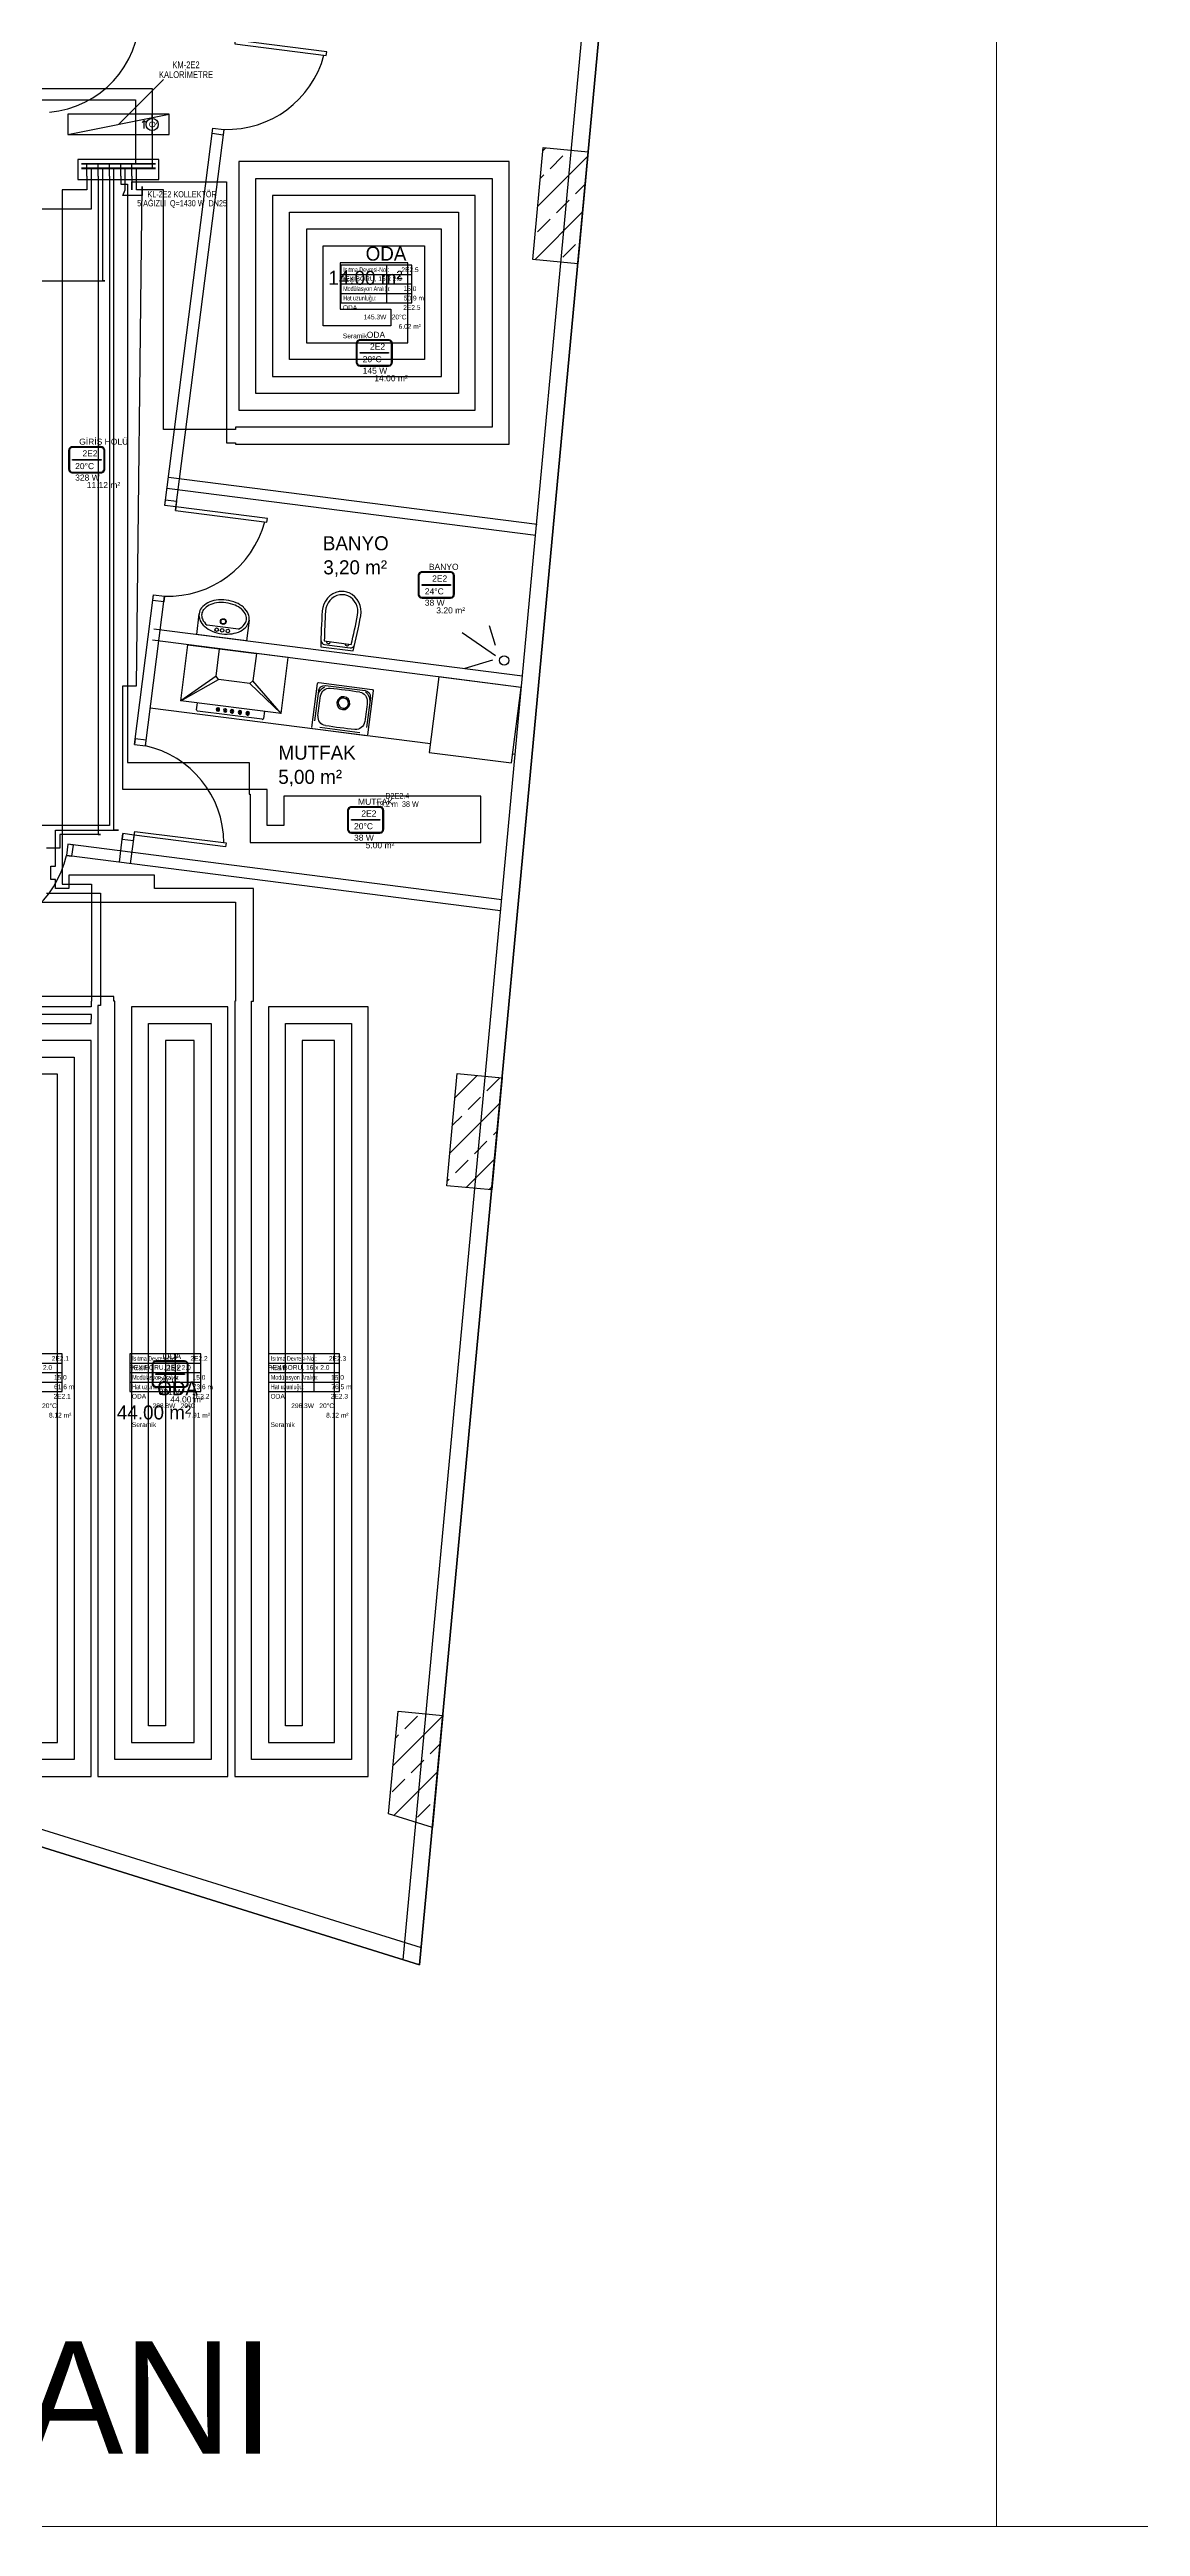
# Model space of a CAD drawing. Header units: centimetres. Extents: x 247996 to 315152, y -468471 to -440326.
# Drawn here: x 288203 to 289172, y -447827 to -445625 of the extents above; entities that cross this region are included whole.
import ezdxf
from ezdxf.enums import TextEntityAlignment as Align

# ---------------------------------------------------------------- set-up
doc = ezdxf.new("R2010")
doc.units = ezdxf.units.CM
doc.linetypes.add('ISITMA DONUS HATTI', pattern=[1.66, 1.57, -0.02, -0.07])
for name, color, linetype, lineweight in [('SCOTT-ANTED', 144, 'Continuous', 0), ('SCOTT-MTY-ISITMA-DONUS-BORU', 30, 'ISITMA DONUS HATTI', 30), ('SCOTT-MTY-ISITMA-GIDIS-BORU', 10, 'Continuous', 30)]:
    doc.layers.add(name, color=color, linetype=linetype, lineweight=lineweight)
for name, color, linetype in [('SCOTT-MKDU0', 50, 'Continuous'), ('SCOTT-MTY-ISIKAYBIMAHAL', 2, 'Continuous'), ('SCOTT-MTY-KALORIMETRE', 6, 'Continuous'), ('SCOTT-MTY-KOLLETÖR', 7, 'Continuous'), ('SCOTT-MTY-PEX-BORU', 1, 'Continuous'), ('SCOTT-MTY-RADYATÖR', 2, 'Continuous'), ('SCOTT-MTY-SAYAC', 3, 'Continuous')]:
    doc.layers.add(name, color=color, linetype=linetype)
doc.styles.add('MtXpl_Comic_Sans_MS', font='comic.ttf')
doc.styles.add('MTYCAPLT', font='arial.ttf')
doc.styles.add('ROTAS', font='arial.ttf')

# ---------------------------------------------------------------- blocks, each defined once
blk = doc.blocks.new('T-DOLAP')
blk.add_line((-45, -9), (45, 9))
blk.add_lwpolyline([(-45, -9), (45, -9), (45, 9), (-45, 9)], close=True)
blk = doc.blocks.new('T-KALORIMETRE')
for p, q in [((-10, 0), (-6, 0)), ((6, 0), (10, 0))]:
    blk.add_line(p, q)
blk.add_lwpolyline([(-4, 8), (4, 8), (2, 10), (4, 8), (2, 6)])
blk.add_circle((0, 0), 6)
at = {"style": 'ROTAS'}
blk.add_text('Q', height=6, dxfattribs=at).set_placement((0, 0), align=Align.MIDDLE_CENTER)
blk = doc.blocks.new('MTY-ETIKET')
at = {"layer": 'SCOTT-MTY-RADYATÖR'}
for p, q in [((-7, 6), (8, 6)), ((2.69, 0), (2.69, 8)), ((-7, 4), (8, 4)), ((-7, 2), (8, 2))]:
    blk.add_line(p, q, dxfattribs=at)
blk.add_lwpolyline([(8, 0), (8, 8), (-7, 8), (-7, 0)], close=True, dxfattribs=at)
at = {"layer": 'SCOTT-MTY-RADYATÖR', "style": 'MTYCAPLT', "width": 0.65}
for s, p in [('Kcal/h:', (-6.5, 5)), ('Isıtma Devresi-No.:', (-6.5, 7)), ('Modülasyon Aralığı:', (-6.5, 3)), ('Hat uzunluğu:', (-6.5, 1))]:
    blk.add_text(s, height=1, rotation=360, dxfattribs=at).set_placement(p, align=Align.MIDDLE_LEFT)
at = {"layer": 'SCOTT-MTY-RADYATÖR', "color": 2, "style": 'MTYCAPLT', "width": 0.65}
for tag, p in [('BORU_001', (-7.07, 4.59)), ('YER_001', (2.9, 4.5))]:
    blk.add_attdef(tag, p, '', height=1, dxfattribs=at)
at = {"layer": 'SCOTT-MTY-RADYATÖR', "style": 'MTYCAPLT', "width": 0.65}
for tag, p in [('NO1_001', (5.8, 6.5)), ('AR_001', (6.25, 2.5)), ('UZ_001', (6.31, 0.51))]:
    blk.add_attdef(tag, p, '', height=1, rotation=360, dxfattribs=at)
blk = doc.blocks.new('MTY-RADYATOR MAHAL')
at = {"layer": 'SCOTT-MTY-ISIKAYBIMAHAL', "color": 2}
for points in [[(-35.7, 18.4), (-35.7, -18.4, 0.414214), (-28.2, -25.9), (28.2, -25.9, 0.414214), (35.7, -18.4), (35.7, 18.4, 0.414214), (28.2, 25.9), (-28.2, 25.9, 0.414214)], [(-34.2, 18.4), (-34.2, -18.4, 0.414214), (-28.2, -24.4), (28.2, -24.4, 0.414214), (34.2, -18.4), (34.2, 18.4, 0.414214), (28.2, 24.4), (-28.2, 24.4, 0.414214)]]:
    blk.add_lwpolyline(points, format="xyb", close=True, dxfattribs=at)
at = {"layer": 'SCOTT-MTY-ISIKAYBIMAHAL', "color": 4}
for points in [[(-35.2, 18.4), (-35.2, -18.4, 0.414214), (-28.2, -25.4), (28.2, -25.4, 0.414214), (35.2, -18.4), (35.2, 18.4, 0.414214), (28.2, 25.4), (-28.2, 25.4, 0.414214)], [(-34.7, 18.4), (-34.7, -18.4, 0.414214), (-28.2, -24.9), (28.2, -24.9, 0.414214), (34.7, -18.4), (34.7, 18.4, 0.414214), (28.2, 24.9), (-28.2, 24.9, 0.414214)]]:
    blk.add_lwpolyline(points, format="xyb", close=True, dxfattribs=at)
at = {"layer": 'SCOTT-MTY-ISIKAYBIMAHAL', "color": 2}
blk.add_lwpolyline([(-28.2, 0.8), (28.2, 0.8), (28.2, -0.8), (-28.2, -0.8)], close=True, dxfattribs=at)
at = {"layer": 'SCOTT-MTY-ISIKAYBIMAHAL', "color": 1, "style": 'MTYCAPLT', "width": 0.65}
for tag, p in [('MAHAL_001', (-14.9, 29.8)), ('NO_001', (-8.3, 6.7))]:
    blk.add_attdef(tag, p, '', height=12, rotation=360, dxfattribs=at)
at = {"layer": 'SCOTT-MTY-ISIKAYBIMAHAL', "color": 4, "style": 'MTYCAPLT', "width": 0.65}
for tag, p in [('DERECE_001', (-22.8, -18.5)), ('ISIKAYBI_001', (-22.7, -41.1))]:
    blk.add_attdef(tag, p, '', height=12, rotation=360, dxfattribs=at)
blk.add_attdef('ALAN', text='', height=12, rotation=360, dxfattribs=at).set_placement((0, -50), align=Align.MIDDLE_LEFT)

msp = doc.modelspace()

# ---------------------------------------------------------------- linework, layer by layer
at = {"layer": 'SCOTT-ANTED'}
for p, q in [((289044.2, -440326.5), (289044.2, -447826.5)), ((315151.7, -447826.5), (278382, -447826.5))]:
    msp.add_line(p, q, dxfattribs=at)
at = {"layer": 'SCOTT-MKDU0', "color": 8, "ltscale": 0.03}
for p, q in [((288531.6, -447327.5), (288918.9, -443160.1)), ((288918.9, -443160.1), (288531.6, -447327.5)), ((288517, -447322.9), (288680.2, -445566.7)), ((288305.2, -446030.6), (288347.9, -445695.2)), ((288314.7, -446035.2), (288357.8, -445696.4)), ((288632.3, -445812.1), (288641.5, -445712.5)), ((288636.7, -445764.5), (288681.1, -445720.2)), ((288641.4, -445715), (288643.6, -445712.7)), ((288641.5, -445712.5), (288681.3, -445716.2)), ((288647.6, -445731.3), (288658.8, -445720)), ((288681.3, -445716.2), (288672.1, -445815.8)), ((288639.1, -445739.7), (288642, -445736.9)), ((288670, -445753.7), (288678.8, -445745)), ((288633.9, -445812.3), (288676.4, -445769.7)), ((288653.2, -445770.6), (288664.4, -445759.3)), ((288636.3, -445787.4), (288647.6, -445776.2)), ((288672.1, -445815.8), (288632.3, -445812.1)), ((288658.8, -445809.8), (288670, -445798.6)), ((288636, -446047.4), (288308.4, -446005.7)), ((288634.7, -446057.4), (288307.1, -446015.6)), ((288278.1, -446242.9), (288295.1, -446110)), ((288288, -446244.1), (288305, -446111.2)), ((288623, -446182.3), (288295.3, -446140.5)), ((288335.5, -446126.8), (288333.2, -446145.3)), ((288377.8, -446151), (288333.2, -446145.3)), ((288370.6, -446140.4), (288342.8, -446136.9)), ((288380.2, -446132.5), (288377.8, -446151)), ((288598.9, -446164.1), (288569.4, -446143.8)), ((288598.9, -446155.1), (288593.6, -446137.4)), ((288621.7, -446192.2), (288294.1, -446150.4)), ((288319.3, -446204.1), (288325.6, -446154.5)), ((288325.6, -446154.5), (288353.9, -446158.1)), ((288414.9, -446165.8), (288386.6, -446162.2)), ((288408.6, -446215.4), (288414.9, -446165.8)), ((288596.2, -446168.1), (288571.9, -446175.4)), ((288350.8, -446182.4), (288319.3, -446204.1)), ((288319.3, -446204.1), (288353, -446185.2)), ((288380.7, -446188.7), (288408.6, -446215.4)), ((288408.6, -446215.4), (288383.5, -446186.5)), ((288435.8, -446228), (288440.8, -446188.9)), ((288441.9, -446188), (288489.5, -446194.1)), ((288447.8, -446190.6), (288483.2, -446195.1)), ((288548.7, -446182.9), (288540.1, -446250)), ((288621.7, -446192.2), (288548.7, -446182.9)), ((288541.1, -446242.4), (288292.3, -446210.7)), ((288408.6, -446215.4), (288319.3, -446204.1)), ((288333.4, -446212.2), (288334.2, -446205.9)), ((288351.9, -446212.9), (288351.8, -446213.4)), ((288352.2, -446210.3), (288351.9, -446212.9)), ((288352.2, -446210.3), (288352.8, -446210.4)), ((288352.8, -446210.4), (288352.5, -446212.9)), ((288358.8, -446211.1), (288358.4, -446213.7)), ((288358.8, -446211.1), (288359.4, -446211.2)), ((288359.4, -446211.2), (288359.1, -446213.8)), ((288364.9, -446211.9), (288364.5, -446214.5)), ((288364.9, -446211.9), (288365.5, -446212)), ((288365.5, -446212), (288365.2, -446214.6)), ((288371.8, -446212.8), (288371.5, -446215.4)), ((288371.8, -446212.8), (288372.4, -446212.9)), ((288372.4, -446212.9), (288372.1, -446215.4)), ((288438.4, -446222.1), (288441.9, -446195.2)), ((288487.8, -446201.1), (288484.4, -446228)), ((288490.4, -446195.2), (288485.4, -446234.3)), ((288613.2, -446259.3), (288621.7, -446192.2)), ((288391.8, -446220.6), (288334.2, -446213.3)), ((288352.5, -446213.5), (288351.8, -446213.4)), ((288352.5, -446212.9), (288352.5, -446213.5)), ((288358.4, -446213.7), (288358.4, -446214.2)), ((288359, -446214.3), (288358.4, -446214.2)), ((288359.1, -446213.8), (288359, -446214.3)), ((288364.5, -446214.5), (288364.5, -446215)), ((288364.5, -446215), (288365.1, -446215.1)), ((288365.2, -446214.6), (288365.1, -446215.1)), ((288371.5, -446215.4), (288371.4, -446215.9)), ((288371.4, -446215.9), (288372, -446216)), ((288372.1, -446215.4), (288372, -446216)), ((288378.7, -446213.7), (288378.4, -446216.2)), ((288378.4, -446216.2), (288378.4, -446216.7)), ((288378.4, -446216.8), (288379, -446216.8)), ((288378.7, -446213.7), (288379.4, -446213.8)), ((288379.4, -446213.8), (288379, -446216.3)), ((288379, -446216.3), (288379, -446216.8)), ((288393.7, -446213.5), (288392.9, -446219.8)), ((288484.3, -446235.2), (288436.7, -446229.1)), ((288478.4, -446232.5), (288443, -446228)), ((288540.1, -446250), (288613.2, -446259.3)), ((288616.6, -446252), (288614.1, -446251.7)), ((288264.8, -446347.7), (288268, -446322.2)), ((288274.7, -446348.9), (288278.4, -446320.2)), ((288603.3, -446390.8), (288217.7, -446341.7)), ((288604.5, -446380.9), (288218.9, -446331.7)), ((288555.8, -446635.1), (288565, -446535.5)), ((288563.1, -446556.6), (288582.6, -446537.1)), ((288565, -446535.5), (288604.9, -446539.2)), ((288591.4, -446550.7), (288602.7, -446539.5)), ((288604.9, -446539.2), (288595.6, -446638.8)), ((288558.6, -446606), (288602.8, -446561.8)), ((288574.6, -446567.5), (288585.8, -446556.3)), ((288560.9, -446581.3), (288569, -446573.2)), ((288597.1, -446590), (288600.6, -446586.5)), ((288580.2, -446606.8), (288591.4, -446595.6)), ((288556.4, -446630.7), (288557.8, -446629.3)), ((288563.4, -446623.7), (288574.6, -446612.5)), ((288572.8, -446636.7), (288598.3, -446611.2)), ((288595.6, -446638.8), (288555.8, -446635.1)), ((288593.4, -446638.6), (288596, -446635.9)), ((287487.4, -447001.9), (288531.6, -447327.5)), ((288531.6, -447327.5), (287487.4, -447001.9)), ((288503.9, -447193.2), (288512.4, -447102.1)), ((288507.9, -447150.6), (288552.2, -447106.3)), ((288512.4, -447102.1), (288552.2, -447105.8)), ((288518.5, -447117.6), (288529.7, -447106.4)), ((288552.2, -447105.8), (288543, -447205.3)), ((288510.2, -447125.9), (288512.9, -447123.2)), ((288540.9, -447140), (288549.9, -447131.1)), ((288011.4, -447149.6), (288533, -447312.2)), ((288508.8, -447194.7), (288547.6, -447155.9)), ((288524.1, -447156.9), (288535.3, -447145.7)), ((288507.3, -447173.7), (288518.5, -447162.5)), ((288543, -447205.3), (288503.9, -447193.2)), ((288529.7, -447196.2), (288540.9, -447184.9))]:
    msp.add_line(p, q, dxfattribs=at)
for points in [[(288367.8, -445617.1), (288367.4, -445620.4), (288448.6, -445630.7), (288449, -445627.4)], [(288315.1, -446031.9), (288314.7, -446035.2), (288395.9, -446045.5), (288396.3, -446042.2)], [(288277.9, -446323.5), (288278.4, -446320.2), (288359.6, -446330.5), (288359.1, -446333.8)]]:
    msp.add_lwpolyline(points, close=True, dxfattribs=at)
for points in [[(288347.1, -445700.1), (288347.8, -445695.2), (288357.7, -445696.4), (288357.1, -445701.4), (288347.1, -445700.1)], [(288305.2, -446030.6), (288305.8, -446025.7), (288315.7, -446026.9), (288315.1, -446031.9), (288305.2, -446030.6)], [(288294.4, -446114.9), (288295.1, -446110), (288305, -446111.2), (288304.4, -446116.2), (288294.4, -446114.9)], [(288278.8, -446237.9), (288278.1, -446242.9), (288288, -446244.1), (288288.7, -446239.2), (288278.8, -446237.9)], [(288268, -446322.2), (288267.4, -446327.2), (288277.3, -446328.4), (288277.9, -446323.5), (288268, -446322.2)], [(288223.9, -446332.4), (288218.9, -446331.7), (288217.7, -446341.7), (288222.6, -446342.3), (288223.9, -446332.4)]]:
    msp.add_lwpolyline(points, dxfattribs=at)
for points in [[(288472.6, -446159.9, 0.01664), (288479.2, -446128.6, 0.351622), (288468.9, -446108.3, 0.068714), (288464.6, -446107.1, 0.068714), (288460.2, -446107.1, 0.351622), (288445.1, -446124.3, 0.01664), (288443.7, -446156.2)], [(288470.8, -446154, 0.016866), (288476.4, -446128.1, 0.351778), (288467.8, -446110.9, 0.068022), (288464.3, -446110, 0.068022), (288460.6, -446110, 0.351778), (288448, -446124.5, 0.016866), (288446.9, -446151)]]:
    msp.add_lwpolyline(points, format="xyb", close=True, dxfattribs=at)
msp.add_lwpolyline([(288444.1, -446150.8, 0.389191), (288447, -446154.2), (288458.4, -446155.7), (288469.9, -446157.1, 0.389191), (288473.6, -446154.5, 0.389191)], format="xyb", dxfattribs=at)
for centre, radius in [((288351.2, -446141), 1.56), ((288357.1, -446133.7), 2.52), ((288356.1, -446141.6), 1.56), ((288357.1, -446133.7), 2.12), ((288361.1, -446142.2), 1.56), ((288606.7, -446168.3, 51), 4.14)]:
    msp.add_circle(centre, radius, dxfattribs=at)
for centre, radius, start, end in [((288195.1, -445593.9), 87.6, 275.0191, 359.6313), ((288360.7, -445607.5), 88.9, 268.0454, 345.0626), ((288308, -446022.3), 88.9, 268.0454, 345.0626), ((288345.8, -446128.1), 10.3, 141.0239, 172.7373), ((288351.1, -446132.5), 17.2, 116.572, 141.0239), ((288345.8, -446128.1), 7.93, 141.0239, 172.7373), ((288351.1, -446132.5), 14.8, 116.572, 141.0239), ((288354.2, -446138.6), 24.1, 98.2549, 116.572), ((288354.2, -446138.6), 21.7, 98.2549, 116.572), ((288355.5, -446147.9), 33.5, 82.7373, 98.2549), ((288355.5, -446147.9), 31.1, 82.7373, 98.2549), ((288355.5, -446147.9), 31.1, 67.2197, 82.7373), ((288355.5, -446147.9), 33.5, 67.2197, 82.7373), ((288359.2, -446139.2), 21.7, 48.9027, 67.2197), ((288359.2, -446139.2), 24.1, 48.9027, 67.2197), ((288363.7, -446134.1), 14.8, 24.4507, 48.9027), ((288363.7, -446134.1), 17.2, 24.4507, 48.9027), ((288345.8, -446128.1), 10.3, 172.7373, 204.4507), ((288352, -446125.3), 17.2, 204.4507, 228.9027), ((288345.8, -446128.1), 7.93, 172.7373, 204.4507), ((288352, -446125.3), 14.8, 204.4507, 231.3606), ((288356.5, -446120.1), 24.1, 228.9027, 247.2197), ((288360.2, -446111.4), 33.5, 247.2197, 262.7373), ((288360.2, -446111.4), 33.5, 262.7373, 278.2549), ((288361.5, -446120.7), 24.1, 278.2549, 296.572), ((288364.6, -446126.9), 14.8, 294.114, 321.0239), ((288364.6, -446126.9), 17.2, 296.572, 321.0239), ((288369.9, -446131.2), 7.93, 321.0239, 352.7373), ((288369.9, -446131.2), 7.93, 352.7373, 24.4507), ((288369.9, -446131.2), 10.3, 321.0239, 352.7373), ((288369.9, -446131.2), 10.3, 352.7373, 24.4507), ((288450.6, -446151.5), 1.78, 172.7373, 352.7373), ((288467.1, -446153.6), 1.78, 172.7373, 352.7373), ((288334.4, -446212.3), 1, 172.7373, 262.7373), ((288352.3, -446211.9), 1.54, 93.3127, 252.1994), ((288352.3, -446211.9), 1.54, 275.3608, 70.114), ((288358.8, -446212.7), 1.54, 93.3127, 252.1994), ((288358.8, -446212.7), 1.54, 275.3608, 70.114), ((288364.9, -446213.5), 1.54, 93.3127, 252.1994), ((288364.9, -446213.5), 1.54, 275.3608, 70.114), ((288371.9, -446214.4), 1.54, 93.3127, 252.1994), ((288371.9, -446214.4), 1.54, 275.3608, 70.114), ((288378.8, -446215.3), 1.54, 93.3127, 252.1994), ((288378.8, -446215.3), 1.54, 275.3608, 70.114), ((288391.9, -446219.7), 1, 262.7373, 352.7373), ((288268.7, -446330.9), 88.9, 0.4121, 77.4292), ((288130.9, -446322.3), 88.9, 270.4121, 347.4292)]:
    msp.add_arc(centre, radius, start, end, dxfattribs=at)
at = {"layer": 'SCOTT-MKDU0', "color": 8, "ltscale": 0.03, "extrusion": (0, 0, -1)}
for centre, major_axis, start_param, end_param in [((288441.8, -446189), (0.791, 0.612), 3.926991, 5.497787), ((288447.1, -446195.9), (-3.24, 4.19), 5.497787, 7.068583), ((288771.9, -446250.6), (-203.4, 262.8), 5.470817, 5.524757), ((288451.4, -446201), (-6.18, 7.99), 5.524757, 6.541187), ((288451.5, -446201), (-4.9, 6.33), 5.524757, 7.028844), ((288423.3, -446524), (329.6, -42), 4.67265, 4.752129), ((288463.8, -446206.3), (-3.52, 4.55), 3.926991, 10.210176), ((288463.8, -446206.3), (-2.75, 3.56), 3.926991, 10.210176), ((288477, -446204.3), (-4.9, 6.33), 0.825137, 2.329224), ((288154.4, -446171.9), (262.8, 203.4), 0.758428, 0.812368), ((288482.5, -446200.4), (4.19, 3.24), -0.785398, 0.785398), ((288477.2, -446204.3), (7.99, 6.18), -0.258001, 0.758428), ((288489.4, -446195.1), (0.791, 0.612), -0.785398, 0.785398), ((288449.3, -446218.3), (6.33, 4.9), 2.395934, 3.900021), ((288503, -445898.6), (329.6, -42), 1.531058, 1.610536), ((288474.8, -446221.6), (6.33, 4.9), 0.812368, 2.316455)]:
    msp.add_ellipse(centre, major_axis=major_axis, ratio=1, start_param=start_param, end_param=end_param, dxfattribs=at)
at = {"layer": 'SCOTT-MKDU0', "color": 8, "ltscale": 0.03, "invisible_edges": 1}
for points in [[(288383.5, -446186.5), (288350.8, -446182.4), (288353.9, -446158.1), (288386.6, -446162.2)], [(288350.8, -446182.4), (288383.5, -446186.5), (288380.7, -446188.7), (288353, -446185.2)]]:
    msp.add_3dface(points, dxfattribs=at)
at = {"layer": 'SCOTT-MTY-ISITMA-DONUS-BORU'}
for points in [[(287836, -445660), (288294, -445660), (288294, -445683)], [(288294, -445683), (288294, -445701)], [(288294, -445701), (288294, -445731)], [(288240, -445738), (288240, -445731)], [(288250, -445738), (288250, -445731)], [(288260, -445738), (288260, -445731)], [(288270, -445738), (288270, -445731)], [(288280, -445738), (288280, -445731)]]:
    msp.add_lwpolyline(points, dxfattribs=at)
at = {"layer": 'SCOTT-MTY-ISITMA-DONUS-BORU', "const_width": 1.6}
msp.add_lwpolyline([(288231, -445731), (288297, -445731)], dxfattribs=at)
at = {"layer": 'SCOTT-MTY-ISITMA-GIDIS-BORU'}
for points in [[(287821, -445680), (287821, -445670), (288279, -445670), (288279, -445683)], [(288279, -445683), (288279, -445701)], [(288279, -445701), (288279, -445727)], [(288236, -445738), (288236, -445727)], [(288246, -445738), (288246, -445727)], [(288256, -445738), (288256, -445727)], [(288266, -445738), (288266, -445727)], [(288276, -445738), (288276, -445727)]]:
    msp.add_lwpolyline(points, dxfattribs=at)
at = {"layer": 'SCOTT-MTY-ISITMA-GIDIS-BORU', "const_width": 1.6}
msp.add_lwpolyline([(288231, -445727), (288297, -445727)], dxfattribs=at)
at = {"layer": 'SCOTT-MTY-KALORIMETRE'}
msp.add_line((288264, -445692), (288304, -445652), dxfattribs=at)
at = {"layer": 'SCOTT-MTY-KOLLETÖR'}
msp.add_lwpolyline([(288228, -445741), (288300, -445741), (288300, -445723), (288228, -445723)], close=True, dxfattribs=at)
at = {"layer": 'SCOTT-MTY-PEX-BORU'}
for points in [[(288276, -445738), (288276, -445750), (288276, -445747), (288276, -445743), (288360, -445743), (288360, -445975), (288368, -445975), (288368, -445976), (288371, -445976), (288611, -445976), (288611, -445725), (288371, -445725), (288371, -445946), (288581, -445946), (288581, -445755), (288401, -445755), (288401, -445916), (288551, -445916), (288551, -445785), (288431, -445785), (288431, -445886), (288521, -445886), (288521, -445815), (288461, -445815), (288461, -445856), (288506, -445856), (288506, -445871), (288446, -445871), (288446, -445800), (288536, -445800), (288536, -445901), (288416, -445901), (288416, -445770), (288566, -445770), (288566, -445931), (288386, -445931), (288386, -445740), (288596, -445740), (288596, -445961), (288371, -445961), (288368, -445961), (288368, -445963), (288304, -445963), (288304, -445750), (288280, -445750), (288280, -445738)], [(288236, -445738), (288236, -445750), (288214, -445750), (288214, -446367), (288240, -446367), (288240, -446471), (288239.7, -446471), (288239.7, -446476), (288121, -446476)], [(288188, -445831), (288252, -445831), (288250, -445831), (288250, -445738)], [(288256, -445738), (288256, -445750), (288256, -445755), (288256, -446315), (288192, -446315)], [(288192, -446383), (288368, -446383), (288368, -446471), (288367.3, -446471), (288367.3, -446476), (288367.3, -447160), (288486, -447160), (288486, -446476), (288397.3, -446476), (288397.3, -447130), (288456, -447130), (288456, -446506), (288427.3, -446506), (288427.3, -447115), (288412.3, -447115), (288412.3, -446491), (288471, -446491), (288471, -447145), (288382.3, -447145), (288382.3, -446476), (288382.3, -446471), (288384, -446471), (288384, -446371), (288296, -446371), (288296, -446359), (288220, -446359), (288220, -446371), (288208, -446371), (288208, -446363), (288204, -446363), (288204, -446351), (288208, -446351), (288208, -446319), (288264, -446319), (288260, -446319), (288260, -445738)], [(288196, -445767), (288240, -445767), (288240, -445755), (288240, -445750), (288240, -445738)], [(288246, -445738), (288246, -446323), (288248, -446323), (288212, -446323), (288212, -446335), (288200, -446335)], [(288266, -445738), (288266, -445745), (288272, -445745), (288272, -446259), (288380, -446259), (288380, -446287), (288381, -446287), (288381, -446289), (288381, -446330), (288586, -446330), (288586, -446289), (288411, -446289), (288411, -446315), (288396, -446315), (288396, -446289), (288396, -446287), (288396, -446283), (288268, -446283), (288268, -446191), (288280, -446191), (288285, -445747), (288285, -445755), (288268, -445755), (288270, -445750), (288270, -445738)], [(288200, -446375), (288248, -446375), (288248, -446475), (288245.7, -446475), (288245.7, -446476), (288245.7, -447160), (288361.3, -447160), (288361.3, -446476), (288275.7, -446476), (288275.7, -447130), (288331.3, -447130), (288331.3, -446506), (288305.7, -446506), (288305.7, -447115), (288290.7, -447115), (288290.7, -446491), (288346.3, -446491), (288346.3, -447145), (288260.7, -447145), (288260.7, -446476), (288260.7, -446471), (288260, -446471), (288260, -446467), (288188, -446467)], [(288136, -446491), (288239.7, -446491), (288239.7, -446487), (288240, -446487), (288240, -446483), (288196, -446483)], [(288121, -447160), (288239.7, -447160), (288239.7, -446506), (288151, -446506)], [(288166, -446521), (288224.7, -446521), (288224.7, -447145), (288136, -447145)], [(288151, -447130), (288209.7, -447130), (288209.7, -446536), (288166, -446536)]]:
    msp.add_lwpolyline(points, dxfattribs=at)

# ---------------------------------------------------------------- block references
at = {"layer": 'SCOTT-MTY-ISIKAYBIMAHAL'}
ref = msp.add_blockref('MTY-RADYATOR MAHAL', (288491.3, -445895), dxfattribs=dict(at, xscale=0.45, yscale=0.45))
ref.add_attrib('DERECE_001', '20%%DC', (288481, -445903.3), dxfattribs={"height": 5.4, "rotation": 360, "style": 'MTYCAPLT'})
ref.add_attrib('MAHAL_001', 'ODA', (288484.6, -445881.6), dxfattribs={"height": 5.4, "rotation": 360, "style": 'MTYCAPLT'})
ref.add_attrib('ISIKAYBI_001', '145 W', (288481, -445913.5), dxfattribs={"height": 5.4, "rotation": 360, "style": 'MTYCAPLT'})
ref.add_attrib('NO_001', '2E2', (288487.5, -445892), dxfattribs={"height": 5.4, "rotation": 360, "style": 'MTYCAPLT'})
ref.add_attrib('ALAN', '14.00 m²', (288491.3, -445920.2), dxfattribs={"height": 5.4, "rotation": 360, "style": 'MTYCAPLT'})
ref = msp.add_blockref('MTY-RADYATOR MAHAL', (288235.8, -445990), dxfattribs=dict(at, xscale=0.45, yscale=0.45))
ref.add_attrib('DERECE_001', '20%%DC', (288225.5, -445998.3), dxfattribs={"height": 5.4, "rotation": 360, "style": 'MTYCAPLT'})
ref.add_attrib('MAHAL_001', 'GİRİŞ HOLÜ', (288229.1, -445976.6), dxfattribs={"height": 5.4, "rotation": 360, "style": 'MTYCAPLT'})
ref.add_attrib('ISIKAYBI_001', '328 W', (288225.5, -446008.5), dxfattribs={"height": 5.4, "rotation": 360, "style": 'MTYCAPLT'})
ref.add_attrib('NO_001', '2E2', (288232, -445987), dxfattribs={"height": 5.4, "rotation": 360, "style": 'MTYCAPLT'})
ref.add_attrib('ALAN', '11.12 m²', (288235.8, -446015.2), dxfattribs={"height": 5.4, "rotation": 360, "style": 'MTYCAPLT'})
ref = msp.add_blockref('MTY-RADYATOR MAHAL', (288546.4, -446101.2), dxfattribs=dict(at, xscale=0.45, yscale=0.45))
ref.add_attrib('DERECE_001', '24%%DC', (288536.2, -446109.6), dxfattribs={"height": 5.4, "rotation": 360, "style": 'MTYCAPLT'})
ref.add_attrib('MAHAL_001', 'BANYO', (288539.8, -446087.8), dxfattribs={"height": 5.4, "rotation": 360, "style": 'MTYCAPLT'})
ref.add_attrib('ISIKAYBI_001', '38 W', (288536.2, -446119.7), dxfattribs={"height": 5.4, "rotation": 360, "style": 'MTYCAPLT'})
ref.add_attrib('NO_001', '2E2', (288542.7, -446098.2), dxfattribs={"height": 5.4, "rotation": 360, "style": 'MTYCAPLT'})
ref.add_attrib('ALAN', '3.20 m²', (288546.4, -446126.5), dxfattribs={"height": 5.4, "rotation": 360, "style": 'MTYCAPLT'})
ref = msp.add_blockref('MTY-RADYATOR MAHAL', (288483.6, -446310), dxfattribs=dict(at, xscale=0.45, yscale=0.45))
ref.add_attrib('DERECE_001', '20%%DC', (288473.3, -446318.3), dxfattribs={"height": 5.4, "rotation": 360, "style": 'MTYCAPLT'})
ref.add_attrib('MAHAL_001', 'MUTFAK', (288476.9, -446296.6), dxfattribs={"height": 5.4, "rotation": 360, "style": 'MTYCAPLT'})
ref.add_attrib('ISIKAYBI_001', '38 W', (288473.3, -446328.5), dxfattribs={"height": 5.4, "rotation": 360, "style": 'MTYCAPLT'})
ref.add_attrib('NO_001', '2E2', (288479.8, -446307), dxfattribs={"height": 5.4, "rotation": 360, "style": 'MTYCAPLT'})
ref.add_attrib('ALAN', '5.00 m²', (288483.6, -446335.2), dxfattribs={"height": 5.4, "rotation": 360, "style": 'MTYCAPLT'})
ref = msp.add_blockref('MTY-RADYATOR MAHAL', (288310, -446802.5), dxfattribs=dict(at, xscale=0.45, yscale=0.45))
ref.add_attrib('DERECE_001', '20%%DC', (288299.7, -446810.8), dxfattribs={"height": 5.4, "rotation": 360, "style": 'MTYCAPLT'})
ref.add_attrib('MAHAL_001', 'ODA', (288303.3, -446789.1), dxfattribs={"height": 5.4, "rotation": 360, "style": 'MTYCAPLT'})
ref.add_attrib('ISIKAYBI_001', '881 W', (288299.7, -446821), dxfattribs={"height": 5.4, "rotation": 360, "style": 'MTYCAPLT'})
ref.add_attrib('NO_001', '2E2', (288306.2, -446799.5), dxfattribs={"height": 5.4, "rotation": 360, "style": 'MTYCAPLT'})
ref.add_attrib('ALAN', '44.00 m²', (288310, -446827.7), dxfattribs={"height": 5.4, "rotation": 360, "style": 'MTYCAPLT'})
at = {"layer": 'SCOTT-MTY-KALORIMETRE', "xscale": 0.9, "yscale": 0.9, "rotation": 90}
msp.add_blockref('T-KALORIMETRE', (288294, -445692), dxfattribs=at)
at = {"layer": 'SCOTT-MTY-PEX-BORU'}
ref = msp.add_blockref('MTY-ETIKET', (288491, -445850.5), dxfattribs=dict(at, xscale=4.2, yscale=4.2))
ref.add_attrib('UZ_001', '50.9 m', (288517.5, -445848.4), dxfattribs={"height": 4.2, "rotation": 360, "style": 'MTYCAPLT'})
ref.add_attrib('AR_001', '15.0', (288517.3, -445840), dxfattribs={"height": 4.2, "rotation": 360, "style": 'MTYCAPLT'})
ref.add_attrib('NO1_001', '2E2.5', (288515.4, -445823.2), dxfattribs={"height": 4.2, "rotation": 360, "style": 'MTYCAPLT'})
ref.add_attrib('BORU_001', 'PEX BORU, 16 x 2.0', (288461.3, -445831.2), dxfattribs={"height": 4.2, "style": 'MTYCAPLT'})
ref.add_attrib('MAHAL_001', 'ODA', (288463.4, -445856.8), dxfattribs={"height": 4.2, "style": 'MTYCAPLT'})
ref.add_attrib('NO_001', '2E2.5', (288517, -445856.8), dxfattribs={"height": 4.2, "style": 'MTYCAPLT'})
ref.add_attrib('DERECE_001', '20°C', (288506.8, -445865.2), dxfattribs={"height": 4.2, "style": 'MTYCAPLT'})
ref.add_attrib('KCAL/H:_001', '145.3W', (288481.8, -445865.2), dxfattribs={"height": 4.2, "style": 'MTYCAPLT'})
ref.add_attrib('ALAN_001', '6.02 m²', (288512.9, -445873.6), dxfattribs={"height": 4.2, "style": 'MTYCAPLT'})
ref.add_attrib('MALZEMECINSI_001', 'Seramik', (288463.4, -445882), dxfattribs={"height": 4.2, "style": 'MTYCAPLT'})
ref = msp.add_blockref('MTY-ETIKET', (288180.3, -446818), dxfattribs=dict(at, xscale=4.2, yscale=4.2))
ref.add_attrib('UZ_001', '61.6 m', (288206.8, -446815.9), dxfattribs={"height": 4.2, "rotation": 360, "style": 'MTYCAPLT'})
ref.add_attrib('AR_001', '15.0', (288206.6, -446807.5), dxfattribs={"height": 4.2, "rotation": 360, "style": 'MTYCAPLT'})
ref.add_attrib('NO1_001', '2E2.1', (288204.7, -446790.7), dxfattribs={"height": 4.2, "rotation": 360, "style": 'MTYCAPLT'})
ref.add_attrib('BORU_001', 'PEX BORU, 16 x 2.0', (288150.6, -446798.7), dxfattribs={"height": 4.2, "style": 'MTYCAPLT'})
ref.add_attrib('MAHAL_001', 'ODA', (288152.8, -446824.3), dxfattribs={"height": 4.2, "style": 'MTYCAPLT'})
ref.add_attrib('NO_001', '2E2.1', (288206.3, -446824.3), dxfattribs={"height": 4.2, "style": 'MTYCAPLT'})
ref.add_attrib('DERECE_001', '20°C', (288196.1, -446832.7), dxfattribs={"height": 4.2, "style": 'MTYCAPLT'})
ref.add_attrib('KCAL/H:_001', '296.3W', (288171.1, -446832.7), dxfattribs={"height": 4.2, "style": 'MTYCAPLT'})
ref.add_attrib('ALAN_001', '8.12 m²', (288202.2, -446841.1), dxfattribs={"height": 4.2, "style": 'MTYCAPLT'})
ref.add_attrib('MALZEMECINSI_001', 'Seramik', (288152.8, -446849.5), dxfattribs={"height": 4.2, "style": 'MTYCAPLT'})
ref = msp.add_blockref('MTY-ETIKET', (288303.5, -446818), dxfattribs=dict(at, xscale=4.2, yscale=4.2))
ref.add_attrib('UZ_001', '73.6 m', (288330, -446815.9), dxfattribs={"height": 4.2, "rotation": 360, "style": 'MTYCAPLT'})
ref.add_attrib('AR_001', '15.0', (288329.8, -446807.5), dxfattribs={"height": 4.2, "rotation": 360, "style": 'MTYCAPLT'})
ref.add_attrib('NO1_001', '2E2.2', (288327.9, -446790.7), dxfattribs={"height": 4.2, "rotation": 360, "style": 'MTYCAPLT'})
ref.add_attrib('BORU_001', 'PEX BORU, 16 x 2.0', (288273.8, -446798.7), dxfattribs={"height": 4.2, "style": 'MTYCAPLT'})
ref.add_attrib('MAHAL_001', 'ODA', (288275.9, -446824.3), dxfattribs={"height": 4.2, "style": 'MTYCAPLT'})
ref.add_attrib('NO_001', '2E2.2', (288329.5, -446824.3), dxfattribs={"height": 4.2, "style": 'MTYCAPLT'})
ref.add_attrib('DERECE_001', '20°C', (288319.3, -446832.7), dxfattribs={"height": 4.2, "style": 'MTYCAPLT'})
ref.add_attrib('KCAL/H:_001', '288.8W', (288294.3, -446832.7), dxfattribs={"height": 4.2, "style": 'MTYCAPLT'})
ref.add_attrib('ALAN_001', '7.91 m²', (288325.4, -446841.1), dxfattribs={"height": 4.2, "style": 'MTYCAPLT'})
ref.add_attrib('MALZEMECINSI_001', 'Seramik', (288275.9, -446849.5), dxfattribs={"height": 4.2, "style": 'MTYCAPLT'})
ref = msp.add_blockref('MTY-ETIKET', (288426.7, -446818), dxfattribs=dict(at, xscale=4.2, yscale=4.2))
ref.add_attrib('UZ_001', '76.5 m', (288453.2, -446815.9), dxfattribs={"height": 4.2, "rotation": 360, "style": 'MTYCAPLT'})
ref.add_attrib('AR_001', '15.0', (288452.9, -446807.5), dxfattribs={"height": 4.2, "rotation": 360, "style": 'MTYCAPLT'})
ref.add_attrib('NO1_001', '2E2.3', (288451, -446790.7), dxfattribs={"height": 4.2, "rotation": 360, "style": 'MTYCAPLT'})
ref.add_attrib('BORU_001', 'PEX BORU, 16 x 2.0', (288397, -446798.7), dxfattribs={"height": 4.2, "style": 'MTYCAPLT'})
ref.add_attrib('MAHAL_001', 'ODA', (288399.1, -446824.3), dxfattribs={"height": 4.2, "style": 'MTYCAPLT'})
ref.add_attrib('NO_001', '2E2.3', (288452.6, -446824.3), dxfattribs={"height": 4.2, "style": 'MTYCAPLT'})
ref.add_attrib('DERECE_001', '20°C', (288442.5, -446832.7), dxfattribs={"height": 4.2, "style": 'MTYCAPLT'})
ref.add_attrib('KCAL/H:_001', '296.3W', (288417.5, -446832.7), dxfattribs={"height": 4.2, "style": 'MTYCAPLT'})
ref.add_attrib('ALAN_001', '8.12 m²', (288448.5, -446841.1), dxfattribs={"height": 4.2, "style": 'MTYCAPLT'})
ref.add_attrib('MALZEMECINSI_001', 'Seramik', (288399.1, -446849.5), dxfattribs={"height": 4.2, "style": 'MTYCAPLT'})
at = {"layer": 'SCOTT-MTY-SAYAC'}
msp.add_blockref('T-DOLAP', (288264, -445692), dxfattribs=at)

# ---------------------------------------------------------------- texts
at = {"layer": 'SCOTT-MKDU0', "color": 8, "ltscale": 0.03, "style": 'MtXpl_Comic_Sans_MS'}
for s, p in [('ODA', (288483.6, -445813)), ('14.00 m²', (288450.5, -445834.5)), ('ODA', (288298.4, -446821.3)), ('44.00 m²', (288262.6, -446842.8))]:
    msp.add_text(s, height=12.5, dxfattribs=at).set_placement(p)
for s, p in [('BANYO', (288445.6, -446070.4)), ('3,20 m²', (288446, -446091.8)), ('MUTFAK', (288406.1, -446256.5)), ('5,00 m²', (288406, -446278))]:
    msp.add_text(s, height=12.5, rotation=360, dxfattribs=at).set_placement(p)
at = {"layer": 'SCOTT-MKDU0', "color": 8, "ltscale": 0.03, "insert": (287569.7, -447661.9), "char_height": 100, "attachment_point": 1}
msp.add_mtext_dynamic_manual_height_columns('2. KAT PLANI', width=6918.504, gutter_width=6, heights=[0], dxfattribs=at)
at = {"layer": 'SCOTT-MTY-KALORIMETRE', "style": 'ROTAS', "width": 0.8}
for s, p in [('KM-2E2', (288324, -445639)), ('KALORİMETRE', (288324, -445647.7))]:
    msp.add_text(s, height=6, dxfattribs=at).set_placement(p, align=Align.MIDDLE_CENTER)
at = {"layer": 'SCOTT-MTY-KOLLETÖR', "style": 'ROTAS', "width": 0.8}
for s, p in [('KL-2E2 KOLLEKTÖR', (288320.5, -445754)), ('5 AĞIZLI  Q=1430 W  DN25', (288320.5, -445762))]:
    msp.add_text(s, height=5.5, dxfattribs=at).set_placement(p, align=Align.MIDDLE_CENTER)
at = {"layer": 'SCOTT-MTY-PEX-BORU', "style": 'ROTAS', "width": 0.8}
for s, p in [('19.2 m  38 W', (288511.8, -446295.9)), ('D2E2.4', (288511.8, -446288.6))]:
    msp.add_text(s, height=5, dxfattribs=at).set_placement(p, align=Align.MIDDLE_CENTER)

doc.saveas('drawing.dxf')
